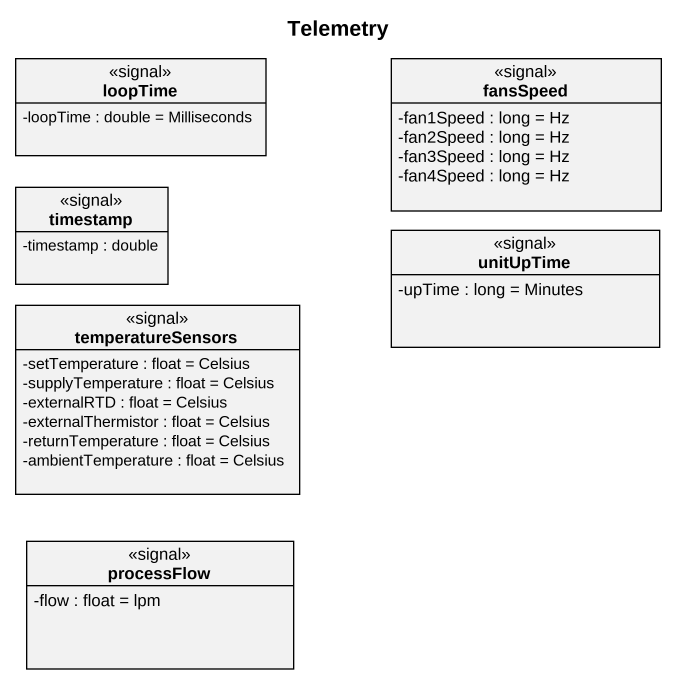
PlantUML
@startuml
title Telemetry
hide circle
hide empty members
skinparam classAttributeIconSize 0
class loopTime <<signal>> {
  -loopTime : double = Milliseconds
}
class fansSpeed <<signal>> {
  -fan1Speed : long = Hz
  -fan2Speed : long = Hz
  -fan3Speed : long = Hz
  -fan4Speed : long = Hz
}
class timestamp <<signal>> {
  -timestamp : double
}
class unitUpTime <<signal>> {
  -upTime : long = Minutes
}
class temperatureSensors <<signal>> {
  -setTemperature : float = Celsius
  -supplyTemperature : float = Celsius
  -externalRTD : float = Celsius
  -externalThermistor : float = Celsius
  -returnTemperature : float = Celsius
  -ambientTemperature : float = Celsius
}
class processFlow <<signal>> {
  -flow : float = lpm
}
@enduml
